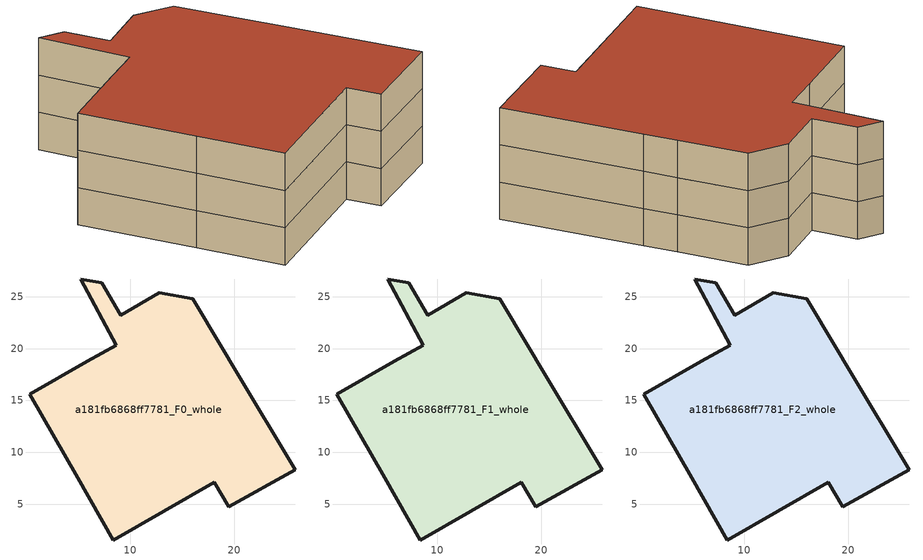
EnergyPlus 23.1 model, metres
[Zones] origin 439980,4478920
a181fb6868ff7781_F0_whole
 floor ground (EU_floor_Construction): 18.79,20.1 20.12,17.88 25.84,8.34 19.45,4.8 18.08,7.16 8.36,1.58 4.93,7.56 0.33,15.59 5.86,18.76 8.62,20.32 5.25,26.68 7.26,26.32 9.05,23.21 12.76,25.38 15.98,24.8 z0
 wall outside (EU_wall_Construction): 0.33,15.59 4.93,7.56 8.36,1.58 18.08,7.16 19.45,4.8 25.84,8.34 20.12,17.88 18.79,20.1 15.98,24.8 12.76,25.38 9.05,23.21 7.26,26.32 5.25,26.68 8.62,20.32 5.86,18.76 0.33,15.59 z0:3
a181fb6868ff7781_F1_whole
 floor to a181fb6868ff7781_F0_whole (EU_floor_Construction): 18.79,20.1 20.12,17.88 25.84,8.34 19.45,4.8 18.08,7.16 8.36,1.58 4.93,7.56 0.33,15.59 5.86,18.76 8.62,20.32 5.25,26.68 7.26,26.32 9.05,23.21 12.76,25.38 15.98,24.8 z3
 wall outside (EU_wall_Construction): 0.33,15.59 4.93,7.56 8.36,1.58 18.08,7.16 19.45,4.8 25.84,8.34 20.12,17.88 18.79,20.1 15.98,24.8 12.76,25.38 9.05,23.21 7.26,26.32 5.25,26.68 8.62,20.32 5.86,18.76 0.33,15.59 z3:6
a181fb6868ff7781_F2_whole
 floor to a181fb6868ff7781_F1_whole (EU_floor_Construction): 18.79,20.1 20.12,17.88 25.84,8.34 19.45,4.8 18.08,7.16 8.36,1.58 4.93,7.56 0.33,15.59 5.86,18.76 8.62,20.32 5.25,26.68 7.26,26.32 9.05,23.21 12.76,25.38 15.98,24.8 z6
 wall outside (EU_wall_Construction): 0.33,15.59 4.93,7.56 8.36,1.58 18.08,7.16 19.45,4.8 25.84,8.34 20.12,17.88 18.79,20.1 15.98,24.8 12.76,25.38 9.05,23.21 7.26,26.32 5.25,26.68 8.62,20.32 5.86,18.76 0.33,15.59 z6:9
 roof outside (EU_roof_Construction): 25.84,8.34 20.12,17.88 18.79,20.1 15.98,24.8 12.76,25.38 9.05,23.21 7.26,26.32 5.25,26.68 8.62,20.32 5.86,18.76 0.33,15.59 4.93,7.56 8.36,1.58 18.08,7.16 19.45,4.8 z9
[Building]
EU S2 Campaign: North Axis=0; Terrain=City; Solar Distribution=FullExterior
[Site:Location]
Madrid: Latitude=40.5; Longitude=-3.5; Time Zone=1; Elevation=609
[SizingPeriod:WeatherFileDays]
AnnualSizingPeriod: Begin Month=1; Begin Day of Month=1; End Month=12; End Day of Month=31; Day of Week for Start Day=Monday; Use Weather File Daylight Saving Period=No; Use Weather File Rain and Snow Indicators=No
[MATERIAL]
EU_InternalMass_Material: Roughness=MediumRough; Thickness=0.1; Conductivity=1; Density=1800; Specific Heat=900; Thermal Absorptance=0.9; Solar Absorptance=0.7; Visible Absorptance=0.7
[MATERIAL:NOMASS] Roughness=MediumRough; Thermal Absorptance=0.9; Solar Absorptance=0.7; Visible Absorptance=0.7
Name | Thermal Resistance
EU_wall_NoMass | 0.609216
EU_roof_NoMass | 0.513268
EU_floor_NoMass | 0.568163
[CONSTRUCTION]
EU_wall_Construction: EU_wall_NoMass
EU_roof_Construction: EU_roof_NoMass
EU_floor_Construction: EU_floor_NoMass
EU_InternalMass_Construction: EU_InternalMass_Material
[ZONE] Type=1; Multiplier=1; Ceiling Height=autocalculate; Volume=1020.21; Floor Area=autocalculate; Part of Total Floor Area=Yes
a181fb6868ff7781_F0_whole; a181fb6868ff7781_F1_whole; a181fb6868ff7781_F2_whole
[INTERNALMASS] Construction=EU_InternalMass_Construction; Surface Area=340.07
Name | Zone or ZoneList
a181fb6868ff7781_F0_whole_EU_InternalMass | a181fb6868ff7781_F0_whole
a181fb6868ff7781_F1_whole_EU_InternalMass | a181fb6868ff7781_F1_whole
a181fb6868ff7781_F2_whole_EU_InternalMass | a181fb6868ff7781_F2_whole
[OTHEREQUIPMENT] Fuel Type=Electricity; Design Level Calculation Method=Watts/Area; Power per Zone Floor Area=1; Fraction Latent=0; Fraction Radiant=0; Fraction Lost=0; Carbon Dioxide Generation Rate=0; EndUse Subcategory=EU_Step8_InternalGains
Name | Zone or ZoneList or Space or SpaceList | Schedule
EU_Step8_InternalGain_a181fb6868ff7781_F0_whole_f000 | a181fb6868ff7781_F0_whole | EU_Step8_GainSchedule_a181fb6868ff7781_F0_whole_f000
EU_Step8_InternalGain_a181fb6868ff7781_F1_whole_f000 | a181fb6868ff7781_F1_whole | EU_Step8_GainSchedule_a181fb6868ff7781_F1_whole_f000
EU_Step8_InternalGain_a181fb6868ff7781_F2_whole_f000 | a181fb6868ff7781_F2_whole | EU_Step8_GainSchedule_a181fb6868ff7781_F2_whole_f000
[ZONEVENTILATION:DESIGNFLOWRATE] Schedule=EU_AlwaysOn; Design Flow Rate Calculation Method=AirChanges/Hour; Air Changes per Hour=0.752966; Ventilation Type=Natural; Fan Pressure Rise=0; Fan Total Efficiency=1; Constant Term Coefficient=1; Temperature Term Coefficient=0; Velocity Term Coefficient=0; Velocity Squared Term Coefficient=0; Minimum Indoor Temperature=-100; Maximum Indoor Temperature=100; Delta Temperature=-100; Minimum Outdoor Temperature=-100; Maximum Outdoor Temperature=100; Maximum Wind Speed=40
Name | Zone or ZoneList or Space or SpaceList
EU_ConstantAir_a181fb6868ff7781_F0_whole | a181fb6868ff7781_F0_whole
EU_ConstantAir_a181fb6868ff7781_F1_whole | a181fb6868ff7781_F1_whole
EU_ConstantAir_a181fb6868ff7781_F2_whole | a181fb6868ff7781_F2_whole
[HVACTEMPLATE:THERMOSTAT] Constant Heating Setpoint=20; Constant Cooling Setpoint=50
EU_HeatOnly_a181fb6868ff7781_F0_whole; EU_HeatOnly_a181fb6868ff7781_F1_whole; EU_HeatOnly_a181fb6868ff7781_F2_whole
[HVACTEMPLATE:ZONE:IDEALLOADSAIRSYSTEM] System Availability Schedule=EU_AlwaysOn; Maximum Heating Supply Air Temperature=50; Minimum Cooling Supply Air Temperature=13; Maximum Heating Supply Air Humidity Ratio=0.0156; Minimum Cooling Supply Air Humidity Ratio=0.0077; Heating Limit=NoLimit; Cooling Limit=NoLimit; Heating Availability Schedule=EU_AlwaysOn; Cooling Availability Schedule=EU_CoolingOff; Dehumidification Control Type=ConstantSensibleHeatRatio; Cooling Sensible Heat Ratio=0.7; Dehumidification Setpoint=60; Humidification Control Type=None; Humidification Setpoint=30; Outdoor Air Method=None; Outdoor Air Flow Rate per Person=0.00944; Outdoor Air Flow Rate per Zone Floor Area=0; Outdoor Air Flow Rate per Zone=0; Demand Controlled Ventilation Type=None; Outdoor Air Economizer Type=NoEconomizer; Heat Recovery Type=None; Sensible Heat Recovery Effectiveness=0.7; Latent Heat Recovery Effectiveness=0.65
Name | Template Thermostat
a181fb6868ff7781_F0_whole | EU_HeatOnly_a181fb6868ff7781_F0_whole
a181fb6868ff7781_F1_whole | EU_HeatOnly_a181fb6868ff7781_F1_whole
a181fb6868ff7781_F2_whole | EU_HeatOnly_a181fb6868ff7781_F2_whole
[SIZING:ZONE] Zone Cooling Design Supply Air Temperature Input Method=SupplyAirTemperature; Zone Cooling Design Supply Air Temperature=13; Zone Heating Design Supply Air Temperature Input Method=SupplyAirTemperature; Zone Heating Design Supply Air Temperature=50; Zone Cooling Design Supply Air Humidity Ratio=0.008; Zone Heating Design Supply Air Humidity Ratio=0.008; Cooling Design Air Flow Method=DesignDay; Cooling Design Air Flow Rate=0; Cooling Minimum Air Flow per Zone Floor Area=0.000762; Cooling Minimum Air Flow=0; Cooling Minimum Air Flow Fraction=0.2; Heating Design Air Flow Method=DesignDay; Heating Design Air Flow Rate=0; Heating Maximum Air Flow per Zone Floor Area=0.002032; Heating Maximum Air Flow=0.141576; Heating Maximum Air Flow Fraction=0.3; Account for Dedicated Outdoor Air System=No; Dedicated Outdoor Air System Control Strategy=NeutralSupplyAir; Dedicated Outdoor Air Low Setpoint Temperature for Design=autosize; Dedicated Outdoor Air High Setpoint Temperature for Design=autosize; Zone Load Sizing Method=Sensible Load Only No Latent Load; Zone Latent Cooling Design Supply Air Humidity Ratio Input Method=HumidityRatioDifference; Zone Cooling Design Supply Air Humidity Ratio Difference=0.005; Zone Latent Heating Design Supply Air Humidity Ratio Input Method=HumidityRatioDifference; Zone Humidification Design Supply Air Humidity Ratio Difference=0.005
a181fb6868ff7781_F0_whole; a181fb6868ff7781_F1_whole; a181fb6868ff7781_F2_whole
[SCHEDULE:CONSTANT]
Name | Hourly Value
EU_AlwaysOn | 1
EU_CoolingOff | 0
[SCHEDULE:FILE] Column Number=1; Rows to Skip at Top=0; Number of Hours of Data=8760; Column Separator=Comma; Interpolate to Timestep=No; Minutes per Item=60; Adjust Schedule for Daylight Savings=Yes
Name | File
EU_Step8_GainSchedule_a181fb6868ff7781_F0_whole_f000 | C:\Users\o_iseri\Desktop\OpenUBEM\openubem\outputs\eu_evidence\EU-11\ES-MAD-BERRUGUETE\idfs\a181fb6868ff7781\a181fb6868ff7781_F0_whole_f000_gain.csv
EU_Step8_GainSchedule_a181fb6868ff7781_F1_whole_f000 | C:\Users\o_iseri\Desktop\OpenUBEM\openubem\outputs\eu_evidence\EU-11\ES-MAD-BERRUGUETE\idfs\a181fb6868ff7781\a181fb6868ff7781_F1_whole_f000_gain.csv
EU_Step8_GainSchedule_a181fb6868ff7781_F2_whole_f000 | C:\Users\o_iseri\Desktop\OpenUBEM\openubem\outputs\eu_evidence\EU-11\ES-MAD-BERRUGUETE\idfs\a181fb6868ff7781\a181fb6868ff7781_F2_whole_f000_gain.csv
